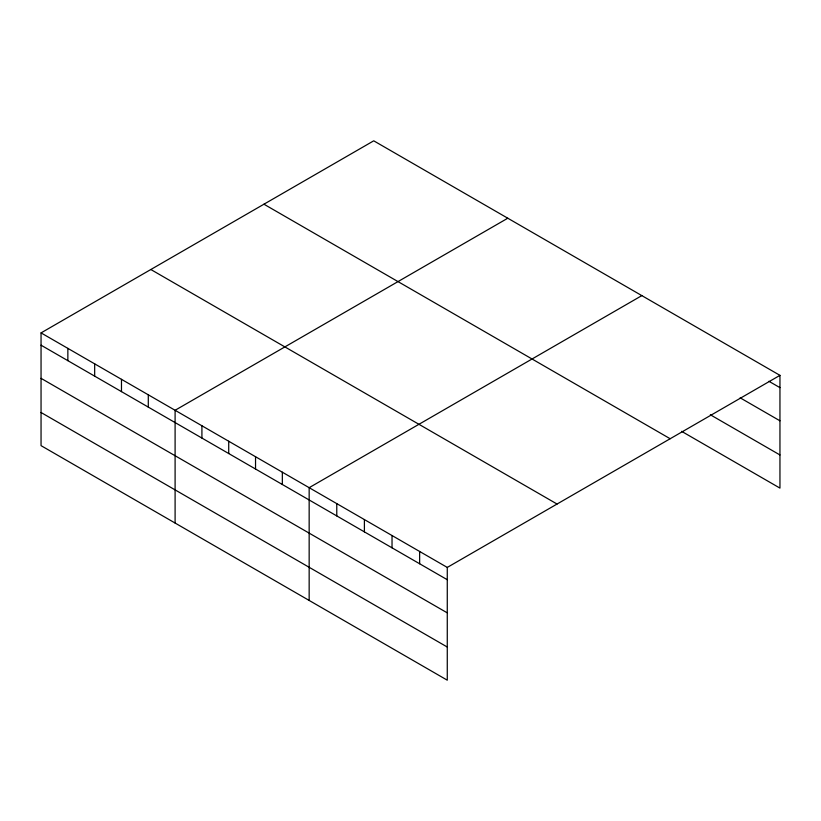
<?xml version="1.0" encoding="UTF-8"?>
<svg xmlns="http://www.w3.org/2000/svg" width="821" height="821" viewBox="0 0 821 821"><rect width="100%" height="100%" fill="white"/><g stroke="black" fill="none" stroke-linecap="round" stroke-linejoin="round"><path stroke-width="1.23" d="M447.271 612.866L447.271 567.424L41.05 332.895L41.05 445.649L447.271 680.178L447.271 612.866L41.05 378.337M681.615 431.333L779.95 488.105L779.95 375.351L373.729 140.822L41.05 332.895M507.778 218.222L175.099 410.284L175.099 523.039M641.837 295.611L309.158 487.684L309.158 600.438M447.271 567.424L779.95 375.351M768.897 381.272L779.95 387.645M740.173 397.836L779.95 420.804M710.339 414.769L779.95 454.957M263.941 204.203L670.162 438.732M150.838 269.514L557.059 504.043M41.05 345.189L447.271 579.718M41.05 412.501L447.271 647.03M419.644 551.476L419.644 563.77M392.028 535.528L392.028 547.823M364.401 519.58L364.401 531.875M336.774 503.632L336.774 515.927M282.342 472.198L282.342 484.503M255.536 456.722L255.536 469.017M228.72 441.246L228.72 453.541M201.915 425.771L201.915 438.065M148.293 394.809L148.293 407.103M121.477 379.333L121.477 391.627M94.672 363.847L94.672 376.141M67.856 348.371L67.856 360.665"/></g></svg>
